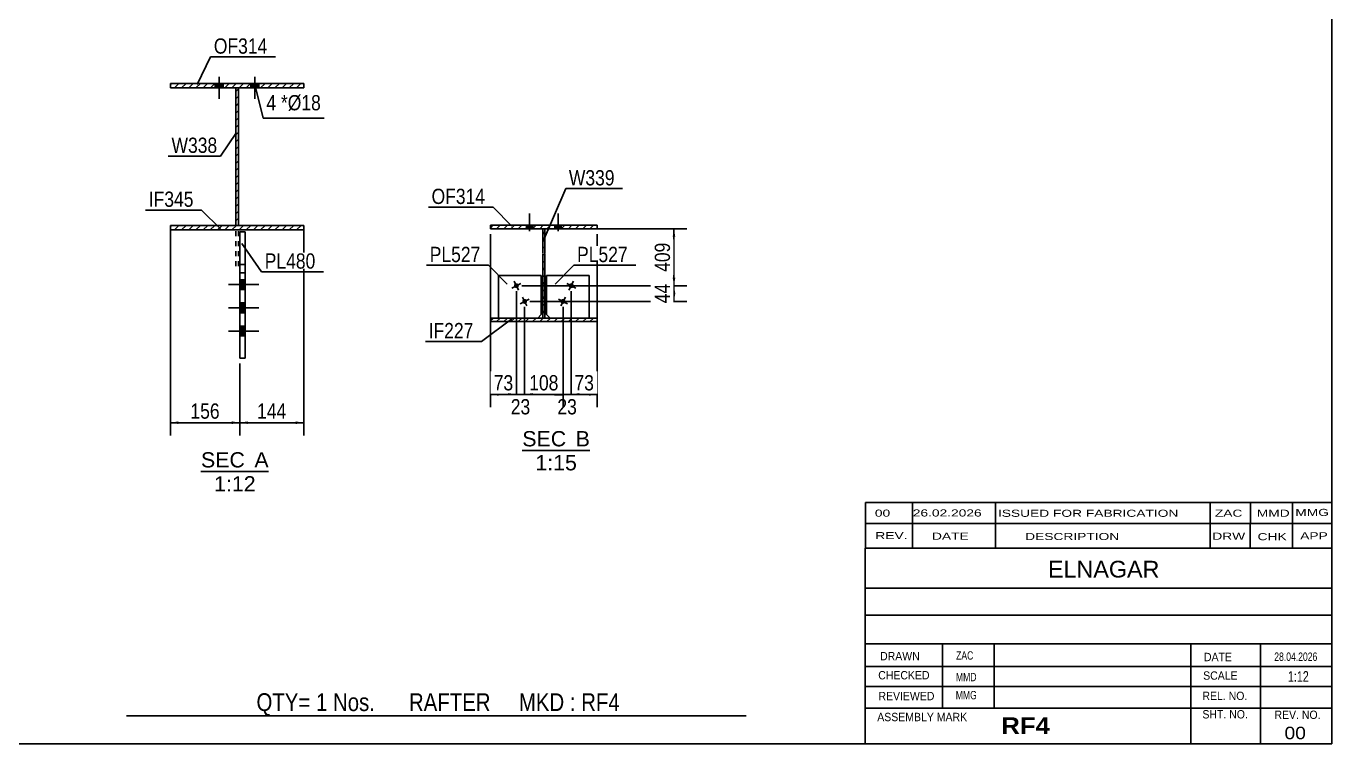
# Model space of a CAD drawing. Header units: millimetres. Extents: x -22 to 380, y -203 to 74.
# Drawn here: x 135.3 to 380.2, y -202.6 to -67.9 of the extents above; entities that cross this region are included whole.
import ezdxf

# ---------------------------------------------------------------- set-up
doc = ezdxf.new("R2010")
doc.units = ezdxf.units.MM
doc.linetypes.add('DXK_LINE_DOT1', pattern=[1.8814, 0.9407, -0.9407])
doc.styles.add('Arial', font='ARIAL.TTF', dxfattribs={"height": 0.2})
doc.styles.add('Arial Bold', font='ARIALBD.TTF', dxfattribs={"height": 0.2})
doc.styles.add('Arial Narrow', font='ARIALN.TTF', dxfattribs={"height": 0.2})

# ---------------------------------------------------------------- blocks, each defined once
blk = doc.blocks.new('Unknown-622200928-3777')
at = {"color": 5, "linetype": 'Continuous'}
for p, q in [((380.24, -202.64), (380.24, 74.36)), ((-19.76, -202.64), (380.24, -202.64))]:
    blk.add_line(p, q, dxfattribs=at)
blk = doc.blocks.new('Unknown-622200928-12 - 4244')
at = {"color": 1, "linetype": 'Continuous'}
blk.add_line((168.07, -151.52), (180.76, -151.52), dxfattribs=at)
at = {"color": 0, "linetype": 'Continuous'}
for points in [[(176.29, -150.77), (176.29, -147.77), (168.07, -147.77), (168.07, -150.77)], [(180.76, -150.77), (180.76, -147.77), (178.09, -147.77), (178.09, -150.77)], [(178.31, -155.27), (178.31, -152.27), (170.53, -152.27), (170.53, -155.27)]]:
    blk.add_wipeout(points, dxfattribs=at)
at = {"color": 136, "linetype": 'Continuous', "style": 'Arial'}
for s, height, p in [('SEC', 2.865, (168.07, -150.77)), ('A', 2.87, (178.09, -150.77)), ('1:12', 2.865, (170.53, -155.27))]:
    blk.add_text(s, height=height, dxfattribs=at).set_placement(p)
blk = doc.blocks.new('Unknown-622200928-13 - 8432')
at = {"color": 1, "linetype": 'Continuous'}
blk.add_line((228.35, -147.56), (241.04, -147.56), dxfattribs=at)
at = {"color": 0, "linetype": 'Continuous'}
for points in [[(236.57, -146.81), (236.57, -143.81), (228.35, -143.81), (228.35, -146.81)], [(241.04, -146.81), (241.04, -143.81), (238.37, -143.81), (238.37, -146.81)], [(238.58, -151.31), (238.58, -148.31), (230.8, -148.31), (230.8, -151.31)]]:
    blk.add_wipeout(points, dxfattribs=at)
at = {"color": 136, "linetype": 'Continuous', "style": 'Arial'}
for s, height, p in [('SEC', 2.865, (228.35, -146.81)), ('B', 2.87, (238.37, -146.81)), ('1:15', 2.865, (230.8, -151.31))]:
    blk.add_text(s, height=height, dxfattribs=at).set_placement(p)
blk = doc.blocks.new('Part-622200928-4256 - 4244')
at = {"linetype": 'Continuous'}
h = blk.add_hatch(dxfattribs=at)
h.set_pattern_fill('', scale=0.3, style=0, pattern_type=0)
h.set_pattern_definition([(45, (187.3353, -79.5407), (-0.67352, 0.67352), [])])
h.paths.add_polyline_path([(162.34, -79.54), (187.34, -79.54), (187.34, -78.71), (162.34, -78.71)])
at = {"color": 2, "linetype": 'Continuous'}
for p, q in [((162.34, -79.54), (162.34, -78.71)), ((162.34, -78.71), (187.34, -78.71)), ((187.34, -79.54), (162.34, -79.54)), ((187.34, -78.71), (187.34, -79.54))]:
    blk.add_line(p, q, dxfattribs=at)
blk = doc.blocks.new('Part-622200928-4261 - 4244')
at = {"linetype": 'Continuous'}
h = blk.add_hatch(dxfattribs=at)
h.set_pattern_fill('', scale=0.3, style=0, pattern_type=0)
h.set_pattern_definition([(45, (187.3353, -106.188), (-0.67352, 0.67352), [])])
h.paths.add_polyline_path([(162.34, -106.19), (187.34, -106.19), (187.34, -105.34), (162.34, -105.34)])
at = {"color": 7, "linetype": 'DXK_LINE_DOT1'}
for p, q in [((162.34, -106.19), (162.34, -105.34)), ((187.34, -106.19), (187.34, -105.34))]:
    blk.add_line(p, q, dxfattribs=at)
at = {"color": 2, "linetype": 'Continuous'}
for p, q in [((162.34, -106.19), (162.34, -105.34)), ((162.34, -105.34), (187.34, -105.34)), ((162.34, -113.86), (162.34, -106.19)), ((187.34, -106.19), (162.34, -106.19)), ((187.34, -105.34), (187.34, -106.19)), ((187.34, -113.86), (187.34, -106.19))]:
    blk.add_line(p, q, dxfattribs=at)
blk = doc.blocks.new('Part-622200928-4274 - 4244')
at = {"linetype": 'Continuous'}
h = blk.add_hatch(dxfattribs=at)
h.set_pattern_fill('', scale=0.3, style=0, pattern_type=0)
h.set_pattern_definition([(45, (175.0853, -105.3445), (-0.67352, 0.67352), [])])
h.paths.add_polyline_path([(174.59, -105.34), (175.09, -105.34), (175.09, -79.54), (174.59, -79.54)])
at = {"color": 2, "linetype": 'Continuous'}
for p, q in [((174.59, -105.34), (174.59, -79.54)), ((174.59, -79.54), (175.09, -79.54)), ((175.09, -79.54), (175.09, -105.34)), ((175.09, -105.34), (174.59, -105.34))]:
    blk.add_line(p, q, dxfattribs=at)
at = {"color": 7, "linetype": 'DXK_LINE_DOT1'}
for p, q in [((174.59, -113.02), (174.59, -105.34)), ((175.09, -113.02), (175.09, -105.34))]:
    blk.add_line(p, q, dxfattribs=at)
blk = doc.blocks.new('Part-622200928-4266 - 4244')
at = {"color": 2, "linetype": 'Continuous'}
for p, q in [((175.34, -130.24), (175.34, -106.57)), ((175.34, -106.57), (176.34, -106.57)), ((176.34, -130.24), (176.34, -106.57)), ((176.34, -114.25), (175.34, -114.25)), ((175.34, -130.24), (176.34, -130.24))]:
    blk.add_line(p, q, dxfattribs=at)
at = {"color": 7, "linetype": 'DXK_LINE_DOT1'}
blk.add_line((175.34, -112.69), (176.34, -112.69), dxfattribs=at)
blk = doc.blocks.new('Bolt-622200928-4299 - 4244')
at = {"linetype": 'Continuous'}
for points in [[(175.34, -115.54), (175.34, -117.37), (176.34, -117.37), (176.34, -115.54)], [(175.34, -119.9), (175.34, -121.73), (176.34, -121.73), (176.34, -119.9)], [(175.34, -124.26), (175.34, -126.09), (176.34, -126.09), (176.34, -124.26)]]:
    blk.add_hatch(color=3, dxfattribs=at).paths.add_polyline_path(points)
at = {"color": 3, "linetype": 'Continuous'}
for p, q in [((173.25, -116.46), (178.92, -116.46)), ((175.34, -115.54), (176.34, -115.54)), ((175.34, -117.37), (176.34, -117.37)), ((175.34, -119.9), (176.34, -119.9)), ((173.25, -120.82), (178.92, -120.82)), ((175.34, -121.73), (176.34, -121.73)), ((175.34, -124.26), (176.34, -124.26)), ((173.25, -125.18), (178.92, -125.18)), ((175.34, -126.09), (176.34, -126.09))]:
    blk.add_line(p, q, dxfattribs=at)
blk = doc.blocks.new('Bolt-622200928-7876 - 4244')
at = {"linetype": 'Continuous'}
for points in [[(172.25, -78.71), (170.75, -78.71), (170.75, -79.54), (172.25, -79.54)], [(172.25, -78.71), (170.75, -78.71), (170.75, -79.54), (172.25, -79.54)], [(178.92, -78.71), (177.42, -78.71), (177.42, -79.54), (178.92, -79.54)], [(178.92, -78.71), (177.42, -78.71), (177.42, -79.54), (178.92, -79.54)]]:
    blk.add_hatch(color=3, dxfattribs=at).paths.add_polyline_path(points)
at = {"color": 3, "linetype": 'Continuous'}
for p, q in [((171.5, -77.46), (171.5, -81.62)), ((171.5, -77.46), (171.5, -81.62)), ((178.17, -77.46), (178.17, -81.62)), ((178.17, -77.46), (178.17, -81.62)), ((170.75, -78.71), (170.75, -79.54)), ((170.75, -78.71), (170.75, -79.54)), ((172.25, -78.71), (172.25, -79.54)), ((172.25, -78.71), (172.25, -79.54)), ((177.42, -78.71), (177.42, -79.54)), ((177.42, -78.71), (177.42, -79.54)), ((178.92, -78.71), (178.92, -79.54)), ((178.92, -78.71), (178.92, -79.54))]:
    blk.add_line(p, q, dxfattribs=at)
blk = doc.blocks.new('Part-622200928-8444 - 8432')
at = {"linetype": 'Continuous'}
h = blk.add_hatch(dxfattribs=at)
h.set_pattern_fill('', scale=0.3, style=0, pattern_type=0)
h.set_pattern_definition([(45, (242.392, -105.9782), (-0.67352, 0.67352), [])])
h.paths.add_polyline_path([(222.39, -105.98), (242.39, -105.98), (242.39, -105.31), (222.39, -105.31)])
at = {"color": 2, "linetype": 'Continuous'}
for p, q in [((222.39, -105.98), (222.39, -105.31)), ((222.39, -105.31), (242.39, -105.31)), ((242.39, -105.31), (242.39, -105.98)), ((242.39, -105.98), (222.39, -105.98))]:
    blk.add_line(p, q, dxfattribs=at)
blk = doc.blocks.new('Bolt-622200928-8507 - 8432')
at = {"linetype": 'Continuous'}
for points in [[(227.65, -116.44, -1), (226.83, -116.88, -1)], [(229.2, -119.39, -1), (228.38, -119.83, -1)]]:
    blk.add_hatch(color=3, dxfattribs=at).paths.add_polyline_path(points)
at = {"color": 3, "linetype": 'Continuous'}
for p, q in [((228.07, -116.23), (226.41, -117.1)), ((226.81, -115.84), (227.67, -117.49)), ((229.62, -119.18), (227.97, -120.05)), ((228.36, -118.79), (229.23, -120.44))]:
    blk.add_line(p, q, dxfattribs=at)
blk = doc.blocks.new('Part-622200928-8455 - 8432')
at = {"linetype": 'Continuous'}
h = blk.add_hatch(dxfattribs=at)
h.set_pattern_fill('', scale=0.3, style=0, pattern_type=0)
h.set_pattern_definition([(45, (232.592, -122.7448), (-0.67352, 0.67352), [])])
h.paths.add_polyline_path([(232.19, -122.74), (232.59, -122.74), (232.59, -105.98), (232.19, -105.98)])
at = {"color": 2, "linetype": 'Continuous'}
for p, q in [((232.19, -110.64), (232.19, -105.98)), ((232.19, -105.98), (232.59, -105.98)), ((232.59, -105.98), (232.59, -110.64)), ((232.19, -122.74), (232.19, -110.74)), ((232.59, -110.74), (232.59, -122.74)), ((232.59, -122.74), (232.19, -122.74))]:
    blk.add_line(p, q, dxfattribs=at)
blk = doc.blocks.new('Bolt-622200928-8480 - 8432')
at = {"linetype": 'Continuous'}
for points in [[(230.33, -105.31), (229.13, -105.31), (229.13, -105.98), (230.33, -105.98)], [(230.33, -105.31), (229.13, -105.31), (229.13, -105.98), (230.33, -105.98)], [(235.66, -105.31), (234.46, -105.31), (234.46, -105.98), (235.66, -105.98)], [(235.66, -105.31), (234.46, -105.31), (234.46, -105.98), (235.66, -105.98)]]:
    blk.add_hatch(color=3, dxfattribs=at).paths.add_polyline_path(points)
at = {"color": 3, "linetype": 'Continuous'}
for p, q in [((229.13, -105.31), (229.13, -105.98)), ((229.13, -105.31), (229.13, -105.98)), ((229.73, -103.11), (229.73, -106.44)), ((229.73, -103.11), (229.73, -106.44)), ((230.33, -105.31), (230.33, -105.98)), ((230.33, -105.31), (230.33, -105.98)), ((234.46, -105.31), (234.46, -105.98)), ((234.46, -105.31), (234.46, -105.98)), ((235.06, -103.11), (235.06, -106.44)), ((235.06, -103.11), (235.06, -106.44)), ((235.66, -105.31), (235.66, -105.98)), ((235.66, -105.31), (235.66, -105.98))]:
    blk.add_line(p, q, dxfattribs=at)
blk = doc.blocks.new('Part-622200928-8456 - 8432')
at = {"linetype": 'Continuous'}
h = blk.add_hatch(dxfattribs=at)
h.set_pattern_fill('', scale=0.3, style=0, pattern_type=0)
h.set_pattern_definition([(45, (242.392, -123.4115), (-0.67352, 0.67352), [])])
h.paths.add_polyline_path([(222.39, -123.41), (242.39, -123.41), (242.39, -122.74), (222.39, -122.74)])
at = {"color": 2, "linetype": 'Continuous'}
for p, q in [((222.39, -123.41), (222.39, -122.74)), ((222.39, -122.74), (242.39, -122.74)), ((242.39, -123.41), (222.39, -123.41)), ((242.39, -122.74), (242.39, -123.41))]:
    blk.add_line(p, q, dxfattribs=at)
blk = doc.blocks.new('Part-622200928-8468 - 8432')
at = {"color": 2, "linetype": 'Continuous'}
for p, q in [((223.91, -122.74), (223.91, -114.74)), ((231.91, -114.74), (223.91, -114.74)), ((231.91, -114.74), (231.91, -122.08)), ((231.91, -122.08), (231.24, -122.74))]:
    blk.add_line(p, q, dxfattribs=at)
at = {"color": 7, "linetype": 'DXK_LINE_DOT1'}
for p, q in [((223.91, -114.74), (231.91, -114.74)), ((231.24, -122.74), (223.91, -122.74))]:
    blk.add_line(p, q, dxfattribs=at)
blk = doc.blocks.new('Part-622200928-8469 - 8432')
at = {"color": 2, "linetype": 'Continuous'}
for p, q in [((232.88, -122.08), (232.88, -114.74)), ((240.88, -114.74), (232.88, -114.74)), ((240.88, -114.74), (240.88, -122.74)), ((233.55, -122.74), (232.88, -122.08))]:
    blk.add_line(p, q, dxfattribs=at)
at = {"color": 7, "linetype": 'DXK_LINE_DOT1'}
for p, q in [((232.88, -114.74), (240.88, -114.74)), ((240.88, -122.74), (233.55, -122.74))]:
    blk.add_line(p, q, dxfattribs=at)
blk = doc.blocks.new('Bolt-622200928-8508 - 8432')
at = {"linetype": 'Continuous'}
for points in [[(237.96, -116.88, -1), (237.13, -116.44, -1)], [(236.4, -119.83, -1), (235.58, -119.39, -1)]]:
    blk.add_hatch(color=3, dxfattribs=at).paths.add_polyline_path(points)
at = {"color": 3, "linetype": 'Continuous'}
for p, q in [((238.37, -117.1), (236.72, -116.23)), ((237.98, -115.84), (237.11, -117.49)), ((236.82, -120.05), (235.17, -119.18)), ((236.43, -118.79), (235.56, -120.44))]:
    blk.add_line(p, q, dxfattribs=at)
blk = doc.blocks.new('StraightDimension-622200928-4345 - 4244')
at = {"linetype": 'Continuous'}
for points in [[(176.84, -142.62), (175.34, -142.37), (176.84, -142.12)], [(185.84, -142.12), (187.34, -142.37), (185.84, -142.62)]]:
    blk.add_hatch(color=7, dxfattribs=at).paths.add_polyline_path(points)
at = {"color": 7, "linetype": 'Continuous'}
for p, q in [((187.34, -107.19), (187.34, -144.77)), ((175.34, -131.24), (175.34, -144.77)), ((175.34, -142.37), (187.34, -142.37))]:
    blk.add_line(p, q, dxfattribs=at)
at = {"color": 0}
blk.add_wipeout([(184.68, -142.22), (184.68, -138.02), (177.99, -138.02), (177.99, -142.22)], dxfattribs=at)
at = {"color": 3, "style": 'Arial Narrow'}
blk.add_text('144', height=2.863, dxfattribs=at).set_placement((178.59, -141.62))
blk = doc.blocks.new('StraightDimension-622200928-4346 - 4244')
at = {"linetype": 'Continuous'}
for points in [[(163.84, -142.62), (162.34, -142.37), (163.84, -142.12)], [(173.84, -142.12), (175.34, -142.37), (173.84, -142.62)]]:
    blk.add_hatch(color=7, dxfattribs=at).paths.add_polyline_path(points)
at = {"color": 7, "linetype": 'Continuous'}
for p, q in [((162.34, -107.19), (162.34, -144.77)), ((175.34, -131.24), (175.34, -144.77)), ((162.34, -142.37), (175.34, -142.37))]:
    blk.add_line(p, q, dxfattribs=at)
at = {"color": 0}
blk.add_wipeout([(172.18, -142.22), (172.18, -138.02), (165.49, -138.02), (165.49, -142.22)], dxfattribs=at)
at = {"color": 3, "style": 'Arial Narrow'}
blk.add_text('156', height=2.863, dxfattribs=at).set_placement((166.09, -141.62))
blk = doc.blocks.new('StraightDimension-622200928-8801 - 8432')
at = {"linetype": 'Continuous'}
for points in [[(223.89, -137.31), (222.39, -137.06), (223.89, -136.81)], [(225.74, -136.81), (227.24, -137.06), (225.74, -137.31)]]:
    blk.add_hatch(color=7, dxfattribs=at).paths.add_polyline_path(points)
at = {"color": 7, "linetype": 'Continuous'}
for p, q in [((222.39, -106.98), (222.39, -139.46)), ((227.24, -117.66), (227.24, -139.46)), ((222.39, -137.06), (227.24, -137.06))]:
    blk.add_line(p, q, dxfattribs=at)
at = {"color": 0}
blk.add_wipeout([(227.24, -136.91), (227.24, -132.71), (222.39, -132.71), (222.39, -136.91)], dxfattribs=at)
at = {"color": 3, "style": 'Arial Narrow'}
blk.add_text('73', height=2.863, dxfattribs=at).set_placement((222.99, -136.31))
blk = doc.blocks.new('StraightDimension-622200928-8555 - 8432')
at = {"linetype": 'Continuous'}
for points in [[(256.56, -107.48), (256.81, -105.98), (257.06, -107.48)], [(257.06, -115.16), (256.81, -116.66), (256.56, -115.16)]]:
    blk.add_hatch(color=7, dxfattribs=at).paths.add_polyline_path(points)
at = {"color": 7, "linetype": 'Continuous'}
for p, q in [((223.39, -105.98), (259.21, -105.98)), ((256.81, -116.66), (256.81, -105.98)), ((228.24, -116.66), (259.21, -116.66))]:
    blk.add_line(p, q, dxfattribs=at)
at = {"color": 0}
blk.add_wipeout([(256.66, -107.98), (252.46, -107.98), (252.46, -114.66), (256.66, -114.66)], dxfattribs=at)
at = {"color": 3, "style": 'Arial Narrow'}
blk.add_text('409', height=2.863, rotation=90.0002, dxfattribs=at).set_placement((256.06, -114.06))
blk = doc.blocks.new('StraightDimension-622200928-8556 - 8432')
at = {"linetype": 'Continuous'}
for points in [[(256.56, -118.16), (256.81, -116.66), (257.06, -118.16)], [(257.06, -118.11), (256.81, -119.61), (256.56, -118.11)]]:
    blk.add_hatch(color=7, dxfattribs=at).paths.add_polyline_path(points)
at = {"color": 7, "linetype": 'Continuous'}
for p, q in [((228.24, -116.66), (259.21, -116.66)), ((256.81, -119.61), (256.81, -116.66)), ((229.79, -119.61), (259.21, -119.61))]:
    blk.add_line(p, q, dxfattribs=at)
at = {"color": 0}
blk.add_wipeout([(256.66, -115.71), (252.46, -115.71), (252.46, -120.56), (256.66, -120.56)], dxfattribs=at)
at = {"color": 3, "style": 'Arial Narrow'}
blk.add_text('44', height=2.863, rotation=90.0002, dxfattribs=at).set_placement((256.06, -119.96))
blk = doc.blocks.new('StraightDimension-622200928-8797 - 8432')
at = {"linetype": 'Continuous'}
for points in [[(239.04, -137.31), (237.54, -137.06), (239.04, -136.81)], [(240.89, -136.81), (242.39, -137.06), (240.89, -137.31)]]:
    blk.add_hatch(color=7, dxfattribs=at).paths.add_polyline_path(points)
at = {"color": 7, "linetype": 'Continuous'}
for p, q in [((242.39, -106.98), (242.39, -139.46)), ((237.54, -117.66), (237.54, -139.46)), ((237.54, -137.06), (242.39, -137.06))]:
    blk.add_line(p, q, dxfattribs=at)
at = {"color": 0}
blk.add_wipeout([(242.4, -136.91), (242.4, -132.71), (237.54, -132.71), (237.54, -136.91)], dxfattribs=at)
at = {"color": 3, "style": 'Arial Narrow'}
blk.add_text('73', height=2.863, dxfattribs=at).set_placement((238.14, -136.31))
blk = doc.blocks.new('StraightDimension-622200928-8798 - 8432')
at = {"linetype": 'Continuous'}
for points in [[(234.49, -136.81), (235.99, -137.06), (234.49, -137.31)], [(239.04, -137.31), (237.54, -137.06), (239.04, -136.81)]]:
    blk.add_hatch(color=7, dxfattribs=at).paths.add_polyline_path(points)
at = {"color": 7, "linetype": 'Continuous'}
for p, q in [((237.54, -117.66), (237.54, -139.31)), ((235.99, -120.61), (235.99, -139.31)), ((235.99, -137.06), (237.54, -137.06))]:
    blk.add_line(p, q, dxfattribs=at)
at = {"color": 0}
blk.add_wipeout([(239.2, -141.41), (239.2, -137.21), (234.34, -137.21), (234.34, -141.41)], dxfattribs=at)
at = {"color": 3, "style": 'Arial Narrow'}
blk.add_text('23', height=2.863, dxfattribs=at).set_placement((234.94, -140.81))
blk = doc.blocks.new('StraightDimension-622200928-8799 - 8432')
at = {"linetype": 'Continuous'}
for points in [[(230.29, -137.31), (228.79, -137.06), (230.29, -136.81)], [(234.49, -136.81), (235.99, -137.06), (234.49, -137.31)]]:
    blk.add_hatch(color=7, dxfattribs=at).paths.add_polyline_path(points)
at = {"color": 7, "linetype": 'Continuous'}
for p, q in [((228.79, -120.61), (228.79, -139.46)), ((235.99, -120.61), (235.99, -139.46)), ((228.79, -137.06), (235.99, -137.06))]:
    blk.add_line(p, q, dxfattribs=at)
at = {"color": 0}
blk.add_wipeout([(235.73, -136.91), (235.73, -132.71), (229.05, -132.71), (229.05, -136.91)], dxfattribs=at)
at = {"color": 3, "style": 'Arial Narrow'}
blk.add_text('108', height=2.863, dxfattribs=at).set_placement((229.65, -136.31))
blk = doc.blocks.new('StraightDimension-622200928-8800 - 8432')
at = {"linetype": 'Continuous'}
for points in [[(225.74, -136.81), (227.24, -137.06), (225.74, -137.31)], [(230.29, -137.31), (228.79, -137.06), (230.29, -136.81)]]:
    blk.add_hatch(color=7, dxfattribs=at).paths.add_polyline_path(points)
at = {"color": 7, "linetype": 'Continuous'}
for p, q in [((227.24, -117.66), (227.24, -139.31)), ((228.79, -120.61), (228.79, -139.31)), ((227.24, -137.06), (228.79, -137.06))]:
    blk.add_line(p, q, dxfattribs=at)
at = {"color": 0}
blk.add_wipeout([(230.44, -141.41), (230.44, -137.21), (225.59, -137.21), (225.59, -141.41)], dxfattribs=at)
at = {"color": 3, "style": 'Arial Narrow'}
blk.add_text('23', height=2.863, dxfattribs=at).set_placement((226.19, -140.81))
blk = doc.blocks.new('CBS_CALLOFF-622200928-9252')
at = {"color": 7, "linetype": 'Continuous'}
blk.add_line((154.12, -197.37), (270.35, -197.39), dxfattribs=at)
at = {"color": 3, "linetype": 'Continuous', "style": 'Arial Narrow'}
blk.add_text('QTY= 1 Nos.      RAFTER     MKD : RF4', height=3.3405, dxfattribs=at).set_placement((178.48, -196.48))
blk = doc.blocks.new('CBS_NAME_BLOG-622200928-9253')
at = {"color": 7, "linetype": 'Continuous'}
for p, q in [((292.65, -165.89), (380.17, -165.89)), ((292.65, -202.6), (292.65, -165.89)), ((292.65, -173.43), (380.17, -173.43)), ((292.72, -178.48), (380.24, -178.48)), ((292.65, -183.86), (380.17, -183.86)), ((307.17, -195.96), (307.17, -183.86)), ((316.86, -195.94), (316.86, -183.87)), ((353.77, -202.6), (353.77, -183.87)), ((366.82, -202.6), (366.82, -183.86)), ((292.66, -188.15), (380.24, -188.14)), ((292.65, -191.9), (380.17, -191.9)), ((292.65, -195.94), (380.17, -195.94)), ((292.65, -202.64), (380.24, -202.64))]:
    blk.add_line(p, q, dxfattribs=at)
at = {"color": 3, "linetype": 'Continuous', "style": 'Arial'}
blk.add_text('ELNAGAR', height=3.133, dxfattribs=at).set_placement((326.97, -171.42))
at = {"color": 3, "linetype": 'Continuous'}
for s, height, style, width, p in [('DRAWN', 1.566, 'Arial', 0.9, (295.48, -186.96)), ('ZAC', 1.565, 'Arial Narrow', 0.9, (309.74, -186.83)), ('DATE', 1.566, 'Arial', 0.9, (356.24, -187.12)), ('28.04.2026', 1.565, 'Arial Narrow', 0.9, (369.43, -187.06)), ('CHECKED', 1.566, 'Arial', 0.9, (295.13, -190.54)), ('MMD', 1.565, 'Arial Narrow', 0.9, (309.71, -190.88)), ('SCALE', 1.566, 'Arial', 0.9, (356.09, -190.6)), ('1:12', 1.957, 'Arial Narrow', 0.9, (371.98, -190.96)), ('REVIEWED', 1.566, 'Arial', 0.9, (295.17, -194.45)), ('MMG', 1.565, 'Arial Narrow', 0.9, (309.68, -194.28)), ('REL. NO.', 1.566, 'Arial', 0.9, (355.95, -194.41)), ('ASSEMBLY MARK', 1.5663, 'Arial', 0.9, (294.95, -198.38)), ('RF4', 3.131, 'Arial Bold', 1.1, (318.23, -200.79)), ('SHT. NO.', 1.566, 'Arial', 0.9, (355.95, -197.87)), ('REV. NO.', 1.566, 'Arial', 0.9, (369.47, -197.96))]:
    blk.add_text(s, height=height, dxfattribs=dict(at, style=style, width=width)).set_placement(p)
at = {"color": 3, "style": 'Arial', "width": 1.1}
blk.add_text('00', height=2.349, dxfattribs=at).set_placement((371.35, -201.77))
blk = doc.blocks.new('CBS_REVISION-622200928-9254')
at = {"color": 7, "linetype": 'Continuous'}
for p, q in [((292.73, -157.36), (292.73, -161.26)), ((301.54, -157.35), (301.54, -161.26)), ((317.13, -161.26), (317.13, -157.34)), ((357.39, -161.26), (357.4, -157.34)), ((364.95, -161.26), (364.96, -157.34)), ((372.88, -161.26), (372.87, -157.35)), ((292.73, -161.26), (380.23, -161.26)), ((292.73, -161.26), (292.73, -165.89)), ((301.53, -161.26), (301.53, -165.89)), ((317.12, -161.26), (317.12, -165.83)), ((357.38, -161.26), (357.38, -165.89)), ((364.92, -161.26), (364.92, -165.89)), ((372.87, -161.26), (372.87, -165.89)), ((292.73, -165.89), (380.23, -165.89))]:
    blk.add_line(p, q, dxfattribs=at)
blk.add_arc((336.49, -28130.64), 27973.31, 89.910387, 90.089622, dxfattribs=at)
at = {"color": 7, "style": 'Arial Narrow', "width": 1.7}
for s, height, p in [('00', 1.326, (294.5, -160)), ('26.02.2026', 1.326, (301.61, -159.97)), ('ISSUED FOR FABRICATION', 1.3257, (317.59, -160.03)), ('ZAC', 1.326, (358.29, -160.01)), ('MMD', 1.326, (366.15, -160.02))]:
    blk.add_text(s, height=height, dxfattribs=at).set_placement(p)
at = {"color": 7, "linetype": 'Continuous', "style": 'Arial Narrow', "width": 1.7}
for s, height, p in [('MMG', 1.326, (373.37, -159.87)), ('REV.', 1.326, (294.59, -164.22)), ('DATE', 1.326, (305.22, -164.33)), ('DESCRIPTION', 1.3257, (322.7, -164.39)), ('DRW', 1.326, (357.81, -164.33)), ('CHK', 1.326, (366.3, -164.42)), ('APP', 1.326, (374.3, -164.26))]:
    blk.add_text(s, height=height, dxfattribs=at).set_placement(p)
blk = doc.blocks.new('Mark-622200928-4308 - 4244')
at = {"color": 0}
blk.add_wipeout([(180.53, -73.12), (180.53, -70.12), (170.48, -70.12), (170.48, -73.12)], dxfattribs=at)
blk.add_wipeout([(180.53, -73.12), (180.53, -70.12), (170.48, -70.12), (170.48, -73.12)], dxfattribs=at)
at = {"color": 7, "linetype": 'Continuous'}
for p, q in [((167.36, -78.9), (169.88, -73.72)), ((169.88, -73.72), (182.03, -73.72))]:
    blk.add_line(p, q, dxfattribs=at)
at = {"color": 3, "style": 'Arial Narrow'}
blk.add_text('OF314', height=2.863, dxfattribs=at).set_placement((170.48, -73.12))
blk = doc.blocks.new('Mark-622200928-4311 - 4244')
at = {"color": 7, "linetype": 'Continuous'}
blk.add_line((171.71, -106), (168.17, -102.46), dxfattribs=at)
at = {"color": 0}
blk.add_wipeout([(166.67, -101.86), (166.67, -98.86), (158.27, -98.86), (158.27, -101.86)], dxfattribs=at)
blk.add_wipeout([(166.67, -101.86), (166.67, -98.86), (158.27, -98.86), (158.27, -101.86)], dxfattribs=at)
at = {"color": 7, "linetype": 'Continuous'}
blk.add_line((157.67, -102.46), (168.17, -102.46), dxfattribs=at)
at = {"color": 3, "style": 'Arial Narrow'}
blk.add_text('IF345', height=2.863, dxfattribs=at).set_placement((158.27, -101.86))
blk = doc.blocks.new('Mark-622200928-4314 - 4244')
at = {"color": 0}
blk.add_wipeout([(189.53, -113.46), (189.53, -110.46), (180.03, -110.46), (180.03, -113.46)], dxfattribs=at)
blk.add_wipeout([(189.53, -113.46), (189.53, -110.46), (180.03, -110.46), (180.03, -113.46)], dxfattribs=at)
at = {"color": 7, "linetype": 'Continuous'}
for p, q in [((175.75, -108.73), (179.43, -114.06)), ((179.43, -114.06), (191.03, -114.06))]:
    blk.add_line(p, q, dxfattribs=at)
at = {"color": 3, "style": 'Arial Narrow'}
blk.add_text('PL480', height=2.863, dxfattribs=at).set_placement((180.03, -113.46))
blk = doc.blocks.new('Mark-622200928-4317 - 4244')
at = {"color": 0}
blk.add_wipeout([(171.12, -91.74), (171.12, -88.74), (162.54, -88.74), (162.54, -91.74)], dxfattribs=at)
blk.add_wipeout([(171.12, -91.74), (171.12, -88.74), (162.54, -88.74), (162.54, -91.74)], dxfattribs=at)
at = {"color": 7, "linetype": 'Continuous'}
for p in [(174.71, -87.9), (161.94, -92.34)]:
    blk.add_line(p, (171.72, -92.34), dxfattribs=at)
at = {"color": 3, "style": 'Arial Narrow'}
blk.add_text('W338', height=2.863, dxfattribs=at).set_placement((162.54, -91.74))
blk = doc.blocks.new('Mark-622200928-7902 - 4244')
at = {"color": 7, "linetype": 'Continuous'}
blk.add_line((179.74, -85.25), (191.16, -85.25), dxfattribs=at)
at = {"color": 0}
blk.add_wipeout([(182.17, -83.75), (182.17, -80.75), (180.34, -80.75), (180.34, -83.75)], dxfattribs=at)
blk.add_wipeout([(182.17, -83.75), (182.17, -80.75), (180.34, -80.75), (180.34, -83.75)], dxfattribs=at)
at = {"color": 7, "linetype": 'Continuous'}
blk.add_line((178.17, -78.92), (179.74, -85.25), dxfattribs=at)
at = {"color": 0}
blk.add_wipeout([(184.35, -83.75), (184.35, -80.75), (183.07, -80.75), (183.07, -83.75)], dxfattribs=at)
blk.add_wipeout([(184.35, -83.75), (184.35, -80.75), (183.07, -80.75), (183.07, -83.75)], dxfattribs=at)
at = {"color": 3, "style": 'Arial Narrow'}
blk.add_text('4', height=2.86, dxfattribs=at).set_placement((180.34, -83.75))
at = {"color": 0}
blk.add_wipeout([(190.56, -83.75), (190.56, -80.75), (184.35, -80.75), (184.35, -83.75)], dxfattribs=at)
blk.add_wipeout([(190.56, -83.75), (190.56, -80.75), (184.35, -80.75), (184.35, -83.75)], dxfattribs=at)
at = {"color": 3, "style": 'Arial Narrow'}
for s, height, p in [('Ø18', 2.863, (184.35, -83.75)), ('*', 2.86, (183.07, -83.75))]:
    blk.add_text(s, height=height, dxfattribs=at).set_placement(p)
blk = doc.blocks.new('Mark-622200928-8519 - 8432')
at = {"color": 0}
blk.add_wipeout([(245.68, -97.84), (245.68, -94.84), (237.09, -94.84), (237.09, -97.84)], dxfattribs=at)
blk.add_wipeout([(245.68, -97.84), (245.68, -94.84), (237.09, -94.84), (237.09, -97.84)], dxfattribs=at)
at = {"color": 7, "linetype": 'Continuous'}
for p, q in [((232.25, -108.33), (236.49, -98.44)), ((236.49, -98.44), (247.18, -98.44))]:
    blk.add_line(p, q, dxfattribs=at)
at = {"color": 3, "style": 'Arial Narrow'}
blk.add_text('W339', height=2.863, dxfattribs=at).set_placement((237.09, -97.84))
blk = doc.blocks.new('Mark-622200928-8516 - 8432')
at = {"color": 7, "linetype": 'Continuous'}
blk.add_line((226.41, -105.46), (222.88, -101.93), dxfattribs=at)
at = {"color": 0}
blk.add_wipeout([(221.38, -101.33), (221.38, -98.33), (211.33, -98.33), (211.33, -101.33)], dxfattribs=at)
blk.add_wipeout([(221.38, -101.33), (221.38, -98.33), (211.33, -98.33), (211.33, -101.33)], dxfattribs=at)
at = {"color": 7, "linetype": 'Continuous'}
blk.add_line((210.73, -101.93), (222.88, -101.93), dxfattribs=at)
at = {"color": 3, "style": 'Arial Narrow'}
blk.add_text('OF314', height=2.863, dxfattribs=at).set_placement((211.33, -101.33))
blk = doc.blocks.new('Mark-622200928-8522 - 8432')
at = {"color": 7, "linetype": 'Continuous'}
blk.add_line((226.41, -122.9), (220.69, -127.12), dxfattribs=at)
at = {"color": 0}
blk.add_wipeout([(219.19, -126.52), (219.19, -123.52), (210.78, -123.52), (210.78, -126.52)], dxfattribs=at)
blk.add_wipeout([(219.19, -126.52), (219.19, -123.52), (210.78, -123.52), (210.78, -126.52)], dxfattribs=at)
at = {"color": 7, "linetype": 'Continuous'}
blk.add_line((210.18, -127.12), (220.69, -127.12), dxfattribs=at)
at = {"color": 3, "style": 'Arial Narrow'}
blk.add_text('IF227', height=2.863, dxfattribs=at).set_placement((210.78, -126.52))
blk = doc.blocks.new('Mark-622200928-8525 - 8432')
at = {"color": 7, "linetype": 'Continuous'}
blk.add_line((225.52, -116.36), (221.99, -112.83), dxfattribs=at)
at = {"color": 0}
blk.add_wipeout([(220.49, -112.23), (220.49, -109.23), (210.99, -109.23), (210.99, -112.23)], dxfattribs=at)
blk.add_wipeout([(220.49, -112.23), (220.49, -109.23), (210.99, -109.23), (210.99, -112.23)], dxfattribs=at)
at = {"color": 7, "linetype": 'Continuous'}
blk.add_line((210.39, -112.83), (221.99, -112.83), dxfattribs=at)
at = {"color": 3, "style": 'Arial Narrow'}
blk.add_text('PL527', height=2.863, dxfattribs=at).set_placement((210.99, -112.23))
blk = doc.blocks.new('Mark-622200928-8528 - 8432')
at = {"color": 0}
blk.add_wipeout([(248.14, -112.23), (248.14, -109.23), (238.63, -109.23), (238.63, -112.23)], dxfattribs=at)
blk.add_wipeout([(248.14, -112.23), (248.14, -109.23), (238.63, -109.23), (238.63, -112.23)], dxfattribs=at)
at = {"color": 7, "linetype": 'Continuous'}
for p, q in [((234.5, -116.36), (238.03, -112.83)), ((238.03, -112.83), (249.64, -112.83))]:
    blk.add_line(p, q, dxfattribs=at)
at = {"color": 3, "style": 'Arial Narrow'}
blk.add_text('PL527', height=2.863, dxfattribs=at).set_placement((238.63, -112.23))

msp = doc.modelspace()

# ---------------------------------------------------------------- block references
for name in ['Unknown-622200928-3777', 'Bolt-622200928-7876 - 4244', 'Part-622200928-4256 - 4244', 'Part-622200928-4274 - 4244', 'Part-622200928-8444 - 8432', 'Bolt-622200928-8480 - 8432', 'Part-622200928-4261 - 4244', 'Part-622200928-4266 - 4244', 'Part-622200928-8455 - 8432', 'Part-622200928-8468 - 8432', 'Part-622200928-8469 - 8432', 'Bolt-622200928-4299 - 4244', 'Bolt-622200928-8507 - 8432', 'Bolt-622200928-8508 - 8432', 'Part-622200928-8456 - 8432', 'CBS_REVISION-622200928-9254', 'CBS_NAME_BLOG-622200928-9253', 'CBS_CALLOFF-622200928-9252']:
    msp.add_blockref(name, (0, 0))

# ---------------------------------------------------------------- next in the draw order: block references
for name in ['Mark-622200928-4308 - 4244', 'Mark-622200928-4317 - 4244', 'StraightDimension-622200928-4345 - 4244', 'StraightDimension-622200928-8801 - 8432', 'Unknown-622200928-13 - 8432', 'Unknown-622200928-12 - 4244']:
    msp.add_blockref(name, (0, 0))

# ---------------------------------------------------------------- next in the draw order: block references
for name in ['Mark-622200928-7902 - 4244', 'StraightDimension-622200928-4346 - 4244', 'StraightDimension-622200928-8555 - 8432']:
    msp.add_blockref(name, (0, 0))

# ---------------------------------------------------------------- next in the draw order: block references
for name in ['Mark-622200928-4311 - 4244', 'Mark-622200928-8516 - 8432', 'Mark-622200928-4314 - 4244', 'Mark-622200928-8525 - 8432', 'StraightDimension-622200928-8556 - 8432']:
    msp.add_blockref(name, (0, 0))

# ---------------------------------------------------------------- next in the draw order: block references
msp.add_blockref('StraightDimension-622200928-8797 - 8432', (0, 0))

# ---------------------------------------------------------------- next in the draw order: block references
for name in ['Mark-622200928-8519 - 8432', 'StraightDimension-622200928-8798 - 8432']:
    msp.add_blockref(name, (0, 0))

# ---------------------------------------------------------------- next in the draw order: block references
for name in ['Mark-622200928-8528 - 8432', 'StraightDimension-622200928-8799 - 8432']:
    msp.add_blockref(name, (0, 0))

# ---------------------------------------------------------------- next in the draw order: block references
msp.add_blockref('StraightDimension-622200928-8800 - 8432', (0, 0))

# ---------------------------------------------------------------- next in the draw order: block references
msp.add_blockref('Mark-622200928-8522 - 8432', (0, 0))

doc.saveas('drawing.dxf')
